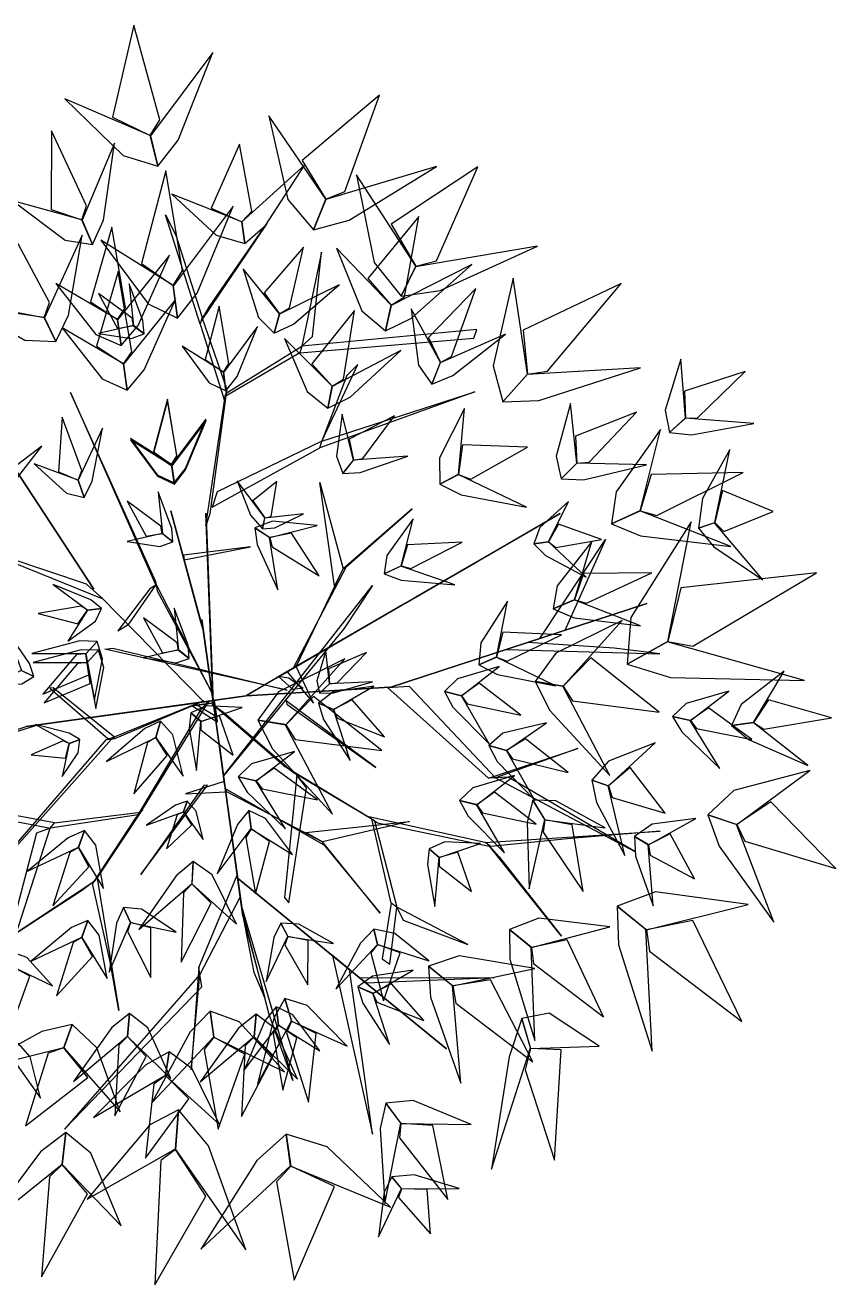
# Model space of a CAD drawing. Extents: x 166.75 to 174.62, y 102.81 to 108.78.
# Drawn here: x 170.549 to 171.179, y 102.813 to 103.793 of the extents above; entities that cross this region are included whole.
import ezdxf

# ---------------------------------------------------------------- set-up
doc = ezdxf.new("R2010")
doc.units = 0
doc.layers.get('0').update_dxf_attribs({"linetype": 'CONTINUOUS'})

# ---------------------------------------------------------------- blocks, each defined once
blk = doc.blocks.new('Arbol-05')
at = {"linetype": 'ByBlock'}
for points in [[(-0.05558, 0.44665, 0.70475), (-0.04815, 0.45876, 0.69758), (-0.06842, 0.53237, 0.6481), (-0.08495, 0.46083, 0.69293)], [(-0.04983, 0.42265, 0.72081), (-0.03387, 0.44301, 0.70905), (-0.00685, 0.5112, 0.66733), (-0.0555, 0.44632, 0.70497)], [(-0.04983, 0.42265, 0.72081), (-0.05558, 0.44665, 0.70475), (-0.12203, 0.47511, 0.68036), (-0.07675, 0.43098, 0.71299)], [(0.08107, 0.39718, 0.86974), (0.09562, 0.40296, 0.86104), (0.12276, 0.47795, 0.79689), (0.06248, 0.42712, 0.85299)], [(0.07141, 0.37325, 0.89051), (0.08107, 0.39718, 0.86974), (0.03672, 0.46183, 0.83484), (0.05144, 0.39673, 0.87901)], [(-0.10876, 0.38105, 0.80615), (-0.10527, 0.39203, 0.80302), (-0.13244, 0.45021, 0.77992), (-0.13281, 0.38894, 0.80012)], [(-0.10054, 0.36197, 0.81363), (-0.09212, 0.38089, 0.80858), (-0.08343, 0.44076, 0.79002), (-0.10865, 0.3808, 0.80625)], [(0.01555, 0.37957, 0.87318), (0.02329, 0.38789, 0.86511), (0.01379, 0.43997, 0.80567), (-0.00826, 0.39021, 0.85766)], [(0.01791, 0.36261, 0.89243), (0.0339, 0.37651, 0.87942), (0.06466, 0.42368, 0.83166), (0.01558, 0.37934, 0.87344)], [(0.07141, 0.37325, 0.89051), (0.09911, 0.38087, 0.87648), (0.16712, 0.42246, 0.82494), (0.08094, 0.39685, 0.87002)], [(0.1509, 0.34488, 0.64805), (0.16694, 0.34905, 0.63704), (0.1992, 0.42229, 0.55624), (0.13173, 0.37763, 0.62706)], [(-0.0378, 0.32985, 0.79361), (-0.03054, 0.3416, 0.79181), (-0.04356, 0.41901, 0.77855), (-0.06253, 0.3471, 0.79014)], [(0.13952, 0.32163, 0.67421), (0.1509, 0.34488, 0.64805), (0.10493, 0.41608, 0.60434), (0.11862, 0.34794, 0.65982)], [(-0.10054, 0.36197, 0.81363), (-0.10876, 0.38105, 0.80615), (-0.16257, 0.39589, 0.79359), (-0.12182, 0.36534, 0.80949)], [(0.01791, 0.36261, 0.89243), (0.01555, 0.37957, 0.87318), (-0.03873, 0.40109, 0.84084), (-0.00443, 0.36909, 0.88176)], [(-0.03431, 0.30469, 0.7979), (-0.01908, 0.32413, 0.795), (0.00885, 0.39165, 0.78435), (-0.03776, 0.32951, 0.79367)], [(0.13171, 0.31473, 0.75067), (0.14212, 0.32125, 0.7441), (0.15321, 0.3835, 0.69573), (0.11355, 0.33551, 0.73804)], [(-0.13811, 0.30503, 0.74511), (-0.13399, 0.31666, 0.73865), (-0.16402, 0.37292, 0.691), (-0.1653, 0.31025, 0.73267)], [(-0.08114, 0.30344, 0.822), (-0.07484, 0.31296, 0.8185), (-0.08543, 0.37523, 0.79269), (-0.10219, 0.31716, 0.81526)], [(-0.12904, 0.28649, 0.76054), (-0.11922, 0.30682, 0.75011), (-0.10852, 0.36904, 0.71183), (-0.13799, 0.30478, 0.74532)], [(-0.03431, 0.30469, 0.7979), (-0.0378, 0.32985, 0.79361), (-0.094, 0.36515, 0.78639), (-0.05728, 0.31571, 0.79552)], [(-0.07833, 0.2832, 0.83035), (-0.06515, 0.29897, 0.82471), (-0.04076, 0.35356, 0.80398), (-0.0811, 0.30317, 0.82211)], [(0.04494, 0.30798, 0.92834), (0.05271, 0.3127, 0.92431), (0.06366, 0.35989, 0.89453), (0.03293, 0.32428, 0.92057)], [(0.12741, 0.29473, 0.76633), (0.13171, 0.31473, 0.75067), (0.08927, 0.35902, 0.72435), (0.10903, 0.31028, 0.75765)], [(0.13952, 0.32163, 0.67421), (0.16995, 0.32611, 0.65644), (0.2455, 0.36043, 0.59133), (0.15074, 0.34457, 0.6484)], [(0.04089, 0.29284, 0.93798), (0.04494, 0.30798, 0.92834), (0.01668, 0.3428, 0.91215), (0.02848, 0.30515, 0.93264)], [(0.12741, 0.29473, 0.76633), (0.14767, 0.30451, 0.75574), (0.19447, 0.34636, 0.71688), (0.13165, 0.31446, 0.75088)], [(-0.07635, 0.26896, 1.02492), (-0.07005, 0.27848, 1.02142), (-0.08064, 0.34075, 0.99561), (-0.0974, 0.28268, 1.01818)], [(0.21862, 0.23947, 0.90758), (0.23779, 0.261, 0.90158), (0.22661, 0.33579, 0.89151), (0.21111, 0.26754, 0.90426)], [(-0.07833, 0.2832, 0.83035), (-0.08114, 0.30344, 0.822), (-0.129, 0.33148, 0.80796), (-0.09792, 0.29191, 0.82572)], [(-0.06865, 0.29879, 0.84246), (-0.06978, 0.30448, 0.84105), (-0.0959, 0.32379, 0.83064), (-0.08118, 0.29658, 0.83974)], [(-0.06039, 0.29229, 0.84583), (-0.06127, 0.30266, 0.84355), (-0.07199, 0.33124, 0.83519), (-0.06854, 0.2987, 0.8425)], [(0.04089, 0.29284, 0.93798), (0.05588, 0.2998, 0.93147), (0.09141, 0.33056, 0.90755), (0.04488, 0.30778, 0.92848)], [(0.17004, 0.27007, 0.98453), (0.17868, 0.27485, 0.98331), (0.19775, 0.32766, 0.97435), (0.1607, 0.28949, 0.98219)], [(0.23779, 0.261, 0.90158), (0.25333, 0.26333, 0.89907), (0.31061, 0.33155, 0.88056), (0.23435, 0.29518, 0.89675)], [(-0.12904, 0.28649, 0.76054), (-0.13811, 0.30503, 0.74511), (-0.19898, 0.31385, 0.71919), (-0.15314, 0.28743, 0.75199)], [(-0.07354, 0.24871, 1.03328), (-0.06037, 0.26448, 1.02763), (-0.03597, 0.31908, 1.0069), (-0.07631, 0.26868, 1.02503)], [(0.00127, 0.26246, 1.04713), (0.00542, 0.26924, 1.04657), (-0.00208, 0.31391, 1.04242), (-0.01287, 0.27244, 1.04605)], [(0.08593, 0.25157, 1.02325), (0.09475, 0.25726, 1.01756), (0.10329, 0.31043, 0.97566), (0.07005, 0.26903, 1.01231)], [(0.16338, 0.25316, 0.98743), (0.17004, 0.27007, 0.98453), (0.14745, 0.31178, 0.97965), (0.15295, 0.26809, 0.98582)], [(-0.07354, 0.24871, 1.03328), (-0.07635, 0.26896, 1.02492), (-0.12421, 0.29699, 1.01088), (-0.09313, 0.25743, 1.02865)], [(-0.06039, 0.29229, 0.84583), (-0.06865, 0.29879, 0.84246), (-0.096, 0.29259, 0.8368), (-0.07059, 0.28874, 0.84396)], [(0.00329, 0.24794, 1.04847), (0.01198, 0.25915, 1.04756), (0.02789, 0.29808, 1.04423), (0.0013, 0.26227, 1.04715)], [(0.08255, 0.23447, 1.03681), (0.08593, 0.25157, 1.02325), (0.04888, 0.28873, 1.00045), (0.06656, 0.24747, 1.0293)], [(0.16338, 0.25316, 0.98743), (0.17968, 0.25994, 0.98547), (0.22075, 0.29223, 0.97827), (0.16995, 0.26984, 0.98457)], [(0.00329, 0.24794, 1.04847), (0.00127, 0.26246, 1.04713), (-0.03087, 0.28287, 1.04487), (-0.00985, 0.25432, 1.04773)], [(0.08255, 0.23447, 1.03681), (0.09976, 0.24307, 1.02765), (0.13921, 0.27934, 0.99398), (0.08588, 0.25134, 1.02343)], [(0.21862, 0.23947, 0.90758), (0.24673, 0.24053, 0.90353), (0.32582, 0.26589, 0.88866), (0.23753, 0.26071, 0.90167)], [(0.3484, 0.21557, 0.73407), (0.36075, 0.2269, 0.72648), (0.35697, 0.27268, 0.71372), (0.34499, 0.23302, 0.72987)], [(0.36075, 0.2269, 0.72648), (0.37018, 0.22701, 0.7233), (0.40724, 0.26319, 0.69984), (0.36003, 0.24768, 0.72035)], [(-0.039, 0.19084, 0.57317), (-0.03485, 0.19752, 0.57196), (-0.04225, 0.24151, 0.56304), (-0.05312, 0.20064, 0.57084)], [(-0.03886, 0.18986, 1.10236), (-0.03471, 0.19654, 1.10115), (-0.04211, 0.24053, 1.09224), (-0.05299, 0.19965, 1.10003)], [(0.26405, 0.17966, 0.97484), (0.27631, 0.19187, 0.96857), (0.2713, 0.2381, 0.95803), (0.26014, 0.19718, 0.97136)], [(-0.11164, 0.17873, 1.07967), (-0.10893, 0.1862, 1.07912), (-0.12423, 0.22767, 1.06839), (-0.12694, 0.18521, 1.07471)], [(-0.03702, 0.17654, 0.57606), (-0.02831, 0.1876, 0.57411), (-0.01232, 0.22598, 0.56694), (-0.03897, 0.19065, 0.57321)], [(0.09413, 0.18382, 1.07065), (0.10243, 0.19426, 1.06442), (0.09365, 0.22987, 1.05394), (0.08923, 0.19716, 1.0672)], [(0.10243, 0.19426, 1.06442), (0.10985, 0.19551, 1.06181), (0.13448, 0.22855, 1.04255), (0.09923, 0.21055, 1.05939)], [(0.16954, 0.17558, 1.04493), (0.18411, 0.18307, 1.03012), (0.18872, 0.23438, 1.00524), (0.1693, 0.19592, 1.03672)], [(0.27631, 0.19187, 0.96857), (0.28589, 0.19253, 0.96594), (0.32261, 0.23137, 0.94656), (0.27504, 0.21291, 0.96351)], [(0.3484, 0.21557, 0.73407), (0.36532, 0.21388, 0.72894), (0.41381, 0.22255, 0.7101), (0.36058, 0.22675, 0.72658)], [(-0.10707, 0.16516, 1.08307), (-0.10083, 0.17792, 1.08254), (-0.09278, 0.21906, 1.07779), (-0.11158, 0.17855, 1.07971)], [(-0.03688, 0.17556, 1.10525), (-0.02817, 0.18661, 1.1033), (-0.01218, 0.225, 1.09614), (-0.03884, 0.18966, 1.1024)], [(0.30329, 0.14462, 0.78668), (0.3254, 0.15478, 0.7782), (0.3413, 0.21803, 0.76396), (0.30667, 0.16955, 0.78199)], [(-0.03702, 0.17654, 0.57606), (-0.039, 0.19084, 0.57317), (-0.07109, 0.21088, 0.56832), (-0.05014, 0.1828, 0.57446)], [(-0.03688, 0.17556, 1.10525), (-0.03886, 0.18986, 1.10236), (-0.07096, 0.20989, 1.09751), (-0.05, 0.18181, 1.10365)], [(0.18411, 0.18307, 1.03012), (0.19367, 0.17948, 1.02392), (0.23781, 0.20431, 0.97819), (0.18721, 0.20597, 1.01818)], [(-0.18762, 0.15234, 1.01404), (-0.17222, 0.16353, 1.00445), (-0.13991, 0.205, 0.9692), (-0.18736, 0.16902, 1.00003)], [(0.09413, 0.18382, 1.07065), (0.10768, 0.18456, 1.06644), (0.1448, 0.19733, 1.05097), (0.10232, 0.19412, 1.0645)], [(0.37087, 0.14133, 0.68655), (0.38349, 0.14559, 0.6645), (0.39528, 0.2025, 0.63167), (0.37392, 0.16448, 0.6761)], [(-0.10707, 0.16516, 1.08307), (-0.11164, 0.17873, 1.07967), (-0.146, 0.19128, 1.06887), (-0.12075, 0.16839, 1.07906)], [(0.26405, 0.17966, 0.97484), (0.28128, 0.17893, 0.9706), (0.33032, 0.19052, 0.95503), (0.27614, 0.19171, 0.96865)], [(0.03156, 0.14071, 1.106), (0.03338, 0.14929, 1.09418), (0.01207, 0.17803, 1.08095), (0.02238, 0.15146, 1.10223)], [(0.03338, 0.14929, 1.09418), (0.03836, 0.1504, 1.08807), (0.0429, 0.17752, 1.05184), (0.02424, 0.16245, 1.08754)], [(0.16954, 0.17558, 1.04493), (0.18634, 0.1671, 1.03492), (0.23696, 0.15749, 0.99819), (0.18392, 0.18297, 1.03032)], [(0.3254, 0.15478, 0.7782), (0.33834, 0.15104, 0.77465), (0.40566, 0.18448, 0.74846), (0.33397, 0.18308, 0.77137)], [(-0.03796, 0.1307, 1.00101), (-0.03884, 0.14108, 0.99873), (-0.04956, 0.16965, 0.99037), (-0.04612, 0.13711, 0.99768)], [(0.38349, 0.14559, 0.6645), (0.39042, 0.13875, 0.65453), (0.42899, 0.15413, 0.58662), (0.38957, 0.17069, 0.64856)], [(-0.04623, 0.1372, 0.99764), (-0.04736, 0.14289, 0.99622), (-0.07348, 0.16221, 0.98581), (-0.05875, 0.13499, 0.99492)], [(0.24267, 0.129, 1.05327), (0.25424, 0.13061, 1.0443), (0.26968, 0.16206, 1.02924), (0.24741, 0.14191, 1.0483)], [(0.03156, 0.14071, 1.106), (0.0413, 0.1415, 1.09569), (0.06352, 0.15236, 1.06151), (0.03335, 0.14917, 1.09434)], [(0.12637, 0.10571, 1.11897), (0.13947, 0.11195, 1.11649), (0.149, 0.14864, 1.11231), (0.12841, 0.12012, 1.1176)], [(0.30329, 0.14462, 0.78668), (0.32565, 0.13536, 0.78095), (0.39593, 0.12701, 0.75991), (0.3251, 0.15465, 0.77832)], [(-0.03796, 0.1307, 1.00101), (-0.04623, 0.1372, 0.99764), (-0.07358, 0.13101, 0.99197), (-0.04817, 0.12715, 0.99914)], [(0.0257, 0.14156, 1.10667), (0.0373, 0.13392, 1.10177), (0.07419, 0.14341, 1.09993), (0.03941, 0.14666, 1.10662)], [(0.0257, 0.14156, 1.10667), (0.02745, 0.12859, 1.10114), (0.04355, 0.09338, 1.08437), (0.03714, 0.13402, 1.10184)], [(0.0373, 0.13392, 1.10177), (0.03913, 0.12684, 1.09862), (0.07571, 0.10422, 1.0838), (0.05423, 0.13748, 1.1006)], [(0.25424, 0.13061, 1.0443), (0.25977, 0.12629, 1.04055), (0.29532, 0.13253, 1.01286), (0.26183, 0.14443, 1.03707)], [(0.31523, 0.03554, 0.86213), (0.34695, 0.05314, 0.85588), (0.36502, 0.14618, 0.84538), (0.31808, 0.07182, 0.85867)], [(0.37087, 0.14133, 0.68655), (0.38269, 0.12682, 0.67018), (0.42088, 0.10123, 0.6124), (0.38332, 0.14553, 0.6648)], [(0.13947, 0.11195, 1.11649), (0.14712, 0.11002, 1.11544), (0.18704, 0.13044, 1.10776), (0.1446, 0.12839, 1.11448)], [(0.24267, 0.129, 1.05327), (0.25188, 0.12004, 1.04721), (0.28348, 0.10311, 1.02497), (0.25408, 0.13059, 1.04442)], [(0.25777, 0.07844, 1.00069), (0.27437, 0.08562, 0.99724), (0.28784, 0.13098, 0.99144), (0.26094, 0.09634, 0.99878)], [(0.12637, 0.10571, 1.11897), (0.13958, 0.10076, 1.11729), (0.18117, 0.09718, 1.11112), (0.13929, 0.11186, 1.11652)], [(0.27437, 0.08562, 0.99724), (0.28381, 0.08285, 0.99579), (0.33442, 0.10649, 0.98513), (0.28147, 0.10591, 0.99445)], [(0.34695, 0.05314, 0.85588), (0.36634, 0.04951, 0.85326), (0.46273, 0.10668, 0.83397), (0.35719, 0.09497, 0.85084)], [(-0.09347, 0.07894, 1.10027), (-0.10188, 0.08546, 1.09958), (-0.13107, 0.09739, 1.09703), (-0.10421, 0.07745, 1.09926)], [(-0.10436, 0.07743, 1.09925), (-0.10944, 0.08054, 1.09882), (-0.14294, 0.07492, 1.09565), (-0.11184, 0.06682, 1.09842)], [(-0.09347, 0.07894, 1.10027), (-0.10436, 0.07743, 1.09925), (-0.11967, 0.05332, 1.09752), (-0.09825, 0.06909, 1.0997)], [(-0.02538, 0.04006, 0.59615), (-0.02626, 0.05043, 0.59387), (-0.03699, 0.079, 0.58551), (-0.03354, 0.04647, 0.59283)], [(0.19989, 0.03492, 1.07386), (0.21377, 0.04108, 1.06346), (0.22237, 0.0846, 1.04599), (0.20143, 0.0522, 1.0681)], [(0.25777, 0.07844, 1.00069), (0.27402, 0.07165, 0.99836), (0.32566, 0.06523, 0.98979), (0.27414, 0.08552, 0.99728)], [(-0.03365, 0.04656, 0.59278), (-0.03478, 0.05225, 0.59137), (-0.0609, 0.07156, 0.58096), (-0.04618, 0.04434, 0.59006)], [(0.24386, 0.02207, 0.92398), (0.2655, 0.01843, 0.90435), (0.3115, 0.06957, 0.87136), (0.25988, 0.04399, 0.9131)], [(-0.14626, 0.02603, 0.90733), (-0.14963, 0.036, 0.90569), (-0.16713, 0.06167, 0.89967), (-0.15589, 0.03053, 0.90494)], [(0.21377, 0.04108, 1.06346), (0.22213, 0.03791, 1.05911), (0.26434, 0.05839, 1.02698), (0.21855, 0.06049, 1.05508)], [(-0.09689, 0.05325, 1.1223), (-0.11032, 0.05356, 1.11767), (-0.14769, 0.04386, 1.10065), (-0.10554, 0.04374, 1.11554)], [(-0.09689, 0.05325, 1.1223), (-0.10566, 0.04361, 1.11544), (-0.09891, 0.00788, 1.10392), (-0.09277, 0.03974, 1.1185)], [(0.31523, 0.03554, 0.86213), (0.34897, 0.02525, 0.85791), (0.45327, 0.02277, 0.84241), (0.34652, 0.0529, 0.85596)], [(-0.09593, 0.04635, 0.6876), (-0.10936, 0.04667, 0.68297), (-0.14673, 0.03696, 0.66596), (-0.10458, 0.03684, 0.68084)], [(-0.10566, 0.04361, 1.11544), (-0.11305, 0.04296, 1.11257), (-0.13918, 0.01233, 1.09139), (-0.10338, 0.02733, 1.10991)], [(-0.09593, 0.04635, 0.6876), (-0.1047, 0.03671, 0.68075), (-0.09796, 0.00098, 0.66923), (-0.09181, 0.03284, 0.68381)], [(-0.02538, 0.04006, 0.59615), (-0.03365, 0.04656, 0.59278), (-0.061, 0.04036, 0.58712), (-0.03559, 0.0365, 0.59428)], [(0.02808, -0.00787, 0.82849), (0.04972, -0.01151, 0.80886), (0.09573, 0.03963, 0.77587), (0.0441, 0.01405, 0.81761)], [(0.07615, 0.01289, 1.12744), (0.0838, 0.02028, 1.12447), (0.08099, 0.04598, 1.11223), (0.07384, 0.02253, 1.12276)], [(0.0838, 0.02028, 1.12447), (0.08972, 0.02107, 1.12448), (0.11264, 0.04449, 1.11499), (0.08315, 0.03202, 1.11892)], [(0.19989, 0.03492, 1.07386), (0.21441, 0.02749, 1.06684), (0.25954, 0.01864, 1.04103), (0.21358, 0.04099, 1.0636)], [(0.2655, 0.01843, 0.90435), (0.2729, 0.00698, 0.89613), (0.34016, -0.00173, 0.83549), (0.28715, 0.04043, 0.88852)], [(-0.14626, 0.02603, 0.90733), (-0.15602, 0.03059, 0.90491), (-0.18164, 0.01854, 0.90083), (-0.15552, 0.02031, 0.90599)], [(-0.1047, 0.03671, 0.68075), (-0.1121, 0.03606, 0.67788), (-0.13822, 0.00543, 0.6567), (-0.10242, 0.02043, 0.67522)], [(0.17314, 0.01425, 1.0101), (0.18655, 0.011, 1.00497), (0.21591, 0.03377, 0.99634), (0.18343, 0.02425, 1.00726)], [(0.39649, -0.01214, 0.68737), (0.41362, -0.00976, 0.6811), (0.43743, 0.03018, 0.67056), (0.4039, 0.0042, 0.68389)], [(0.07615, 0.01289, 1.12744), (0.08679, 0.01324, 1.12797), (0.11715, 0.02192, 1.12587), (0.08369, 0.02018, 1.12451)], [(0.18655, 0.011, 1.00497), (0.19099, 0.00475, 1.00282), (0.23271, -0.00402, 0.98697), (0.20034, 0.02068, 1.00083)], [(0.24386, 0.02207, 0.92398), (0.25512, -0.0004, 0.91072), (0.3018, -0.05107, 0.86201), (0.26521, 0.01848, 0.90461)], [(0.04972, -0.01151, 0.80886), (0.05712, -0.02296, 0.80063), (0.12439, -0.03168, 0.74), (0.07137, 0.01049, 0.79302)], [(0.0752, 0.00534, 1.12334), (0.08695, 0.00028, 1.11605), (0.11817, 0.01844, 1.10379), (0.08651, 0.01368, 1.1193)], [(0.17314, 0.01425, 1.0101), (0.17982, 0.00219, 1.00663), (0.20813, -0.02638, 0.9939), (0.18637, 0.01105, 1.00504)], [(0.35073, -0.00504, 0.89817), (0.36459, -0.00824, 0.8944), (0.39443, 0.01465, 0.88805), (0.36115, 0.00501, 0.89608)], [(-0.02405, -0.00223, 1.03828), (-0.01623, -0.00893, 1.02777), (0.01581, 0.00186, 1.0101), (-0.01182, 0.00327, 1.03246)], [(0.0752, 0.00534, 1.12334), (0.07912, -0.0074, 1.11842), (0.0999, -0.03934, 1.10032), (0.08679, 0.00035, 1.11615)], [(0.08695, 0.00028, 1.11605), (0.08987, -0.00646, 1.11299), (0.12665, -0.02092, 1.09047), (0.10142, 0.00781, 1.11017)], [(0.36459, -0.00824, 0.8944), (0.36927, -0.01449, 0.89281), (0.41237, -0.02315, 0.88115), (0.37862, 0.00149, 0.89135)], [(0.41362, -0.00976, 0.6811), (0.42167, -0.015, 0.67847), (0.47437, -0.00606, 0.6591), (0.42527, 0.00781, 0.67604)], [(-0.04755, -0.00878, 1.03955), (-0.05987, -0.0145, 1.03537), (-0.08964, -0.04015, 1.02003), (-0.05135, -0.0214, 1.03345)], [(-0.04755, -0.00878, 1.03955), (-0.0514, -0.02157, 1.03337), (-0.03008, -0.05144, 1.02298), (-0.03806, -0.01937, 1.03612)], [(-0.02405, -0.00223, 1.03828), (-0.02536, -0.01447, 1.03118), (-0.01967, -0.04713, 1.00509), (-0.01633, -0.00884, 1.02791)], [(-0.01623, -0.00893, 1.02777), (-0.01622, -0.01557, 1.02336), (0.00879, -0.03529, 0.99089), (-0.00169, -0.00473, 1.01929)], [(0.02808, -0.00787, 0.82849), (0.03934, -0.03034, 0.81522), (0.08603, -0.08102, 0.76651), (0.04943, -0.01146, 0.80912)], [(0.35073, -0.00504, 0.89817), (0.35781, -0.01709, 0.89562), (0.38745, -0.04562, 0.88625), (0.36441, -0.0082, 0.89445)], [(-0.11045, -0.02302, 1.02092), (-0.11875, -0.01813, 1.01637), (-0.14478, -0.01142, 0.99967), (-0.11847, -0.0262, 1.01428)], [(0.20764, -0.02772, 1.04811), (0.22156, -0.03156, 1.04525), (0.25266, -0.01001, 1.04045), (0.21857, -0.01815, 1.04653)], [(0.39649, -0.01214, 0.68737), (0.40981, -0.0231, 0.68313), (0.45596, -0.04334, 0.66757), (0.41339, -0.0098, 0.68118)], [(-0.11858, -0.02625, 1.01419), (-0.12338, -0.02409, 1.01137), (-0.14815, -0.03496, 0.99058), (-0.12164, -0.03767, 1.00876)], [(-0.11045, -0.02302, 1.02092), (-0.11858, -0.02625, 1.01419), (-0.12422, -0.05191, 1.00288), (-0.1116, -0.03327, 1.01719)], [(-0.0514, -0.02157, 1.03337), (-0.05784, -0.02548, 1.03078), (-0.0685, -0.06536, 1.01168), (-0.0424, -0.03554, 1.02838)], [(0.20764, -0.02772, 1.04811), (0.21435, -0.0401, 1.04618), (0.24329, -0.06997, 1.03908), (0.22137, -0.03151, 1.04529)], [(0.22156, -0.03156, 1.04525), (0.22606, -0.03802, 1.04405), (0.2694, -0.04862, 1.03522), (0.23615, -0.02246, 1.04294)], [(0.28775, -0.05463, 0.85479), (0.30081, -0.05917, 0.83757), (0.33705, -0.02565, 0.80864), (0.30096, -0.03995, 0.84525)], [(0.01278, -0.05193, 1.13591), (0.02664, -0.05514, 1.13214), (0.05648, -0.03224, 1.12579), (0.0232, -0.04189, 1.13382)], [(0.02664, -0.05514, 1.13214), (0.03131, -0.06139, 1.13055), (0.07442, -0.07004, 1.11889), (0.04067, -0.04541, 1.12909)], [(0.30081, -0.05917, 0.83757), (0.30381, -0.0682, 0.83036), (0.34479, -0.08039, 0.77718), (0.31757, -0.04491, 0.82369)], [(0.37805, -0.08148, 0.83099), (0.40068, -0.0892, 0.81382), (0.45748, -0.04723, 0.78497), (0.39843, -0.06279, 0.82148)], [(0.01278, -0.05193, 1.13591), (0.01986, -0.06398, 1.13336), (0.04949, -0.09251, 1.12399), (0.02645, -0.0551, 1.13219)], [(0.1849, -0.07049, 0.75744), (0.19831, -0.07373, 0.75231), (0.22767, -0.05096, 0.74368), (0.19518, -0.06049, 0.7546)], [(0.28775, -0.05463, 0.85479), (0.29158, -0.07208, 0.84316), (0.31361, -0.11325, 0.80043), (0.30064, -0.05911, 0.83781)], [(0.19831, -0.07373, 0.75231), (0.20274, -0.07998, 0.75016), (0.24447, -0.08875, 0.73431), (0.2121, -0.06406, 0.74817)], [(-0.02684, -0.0709, 1.12858), (-0.03604, -0.07402, 1.12421), (-0.05845, -0.08959, 1.10818), (-0.02982, -0.07921, 1.1222)], [(-0.02684, -0.0709, 1.12858), (-0.02986, -0.07933, 1.12212), (-0.01445, -0.10084, 1.11126), (-0.01994, -0.07864, 1.125)], [(0.02102, -0.07813, 1.09679), (0.01231, -0.08918, 1.09481), (-0.00368, -0.12754, 1.08756), (0.02298, -0.09223, 1.0939)], [(0.02102, -0.07813, 1.09679), (0.023, -0.09242, 1.09386), (0.05509, -0.11244, 1.08895), (0.03414, -0.08438, 1.09517)], [(0.1849, -0.07049, 0.75744), (0.19157, -0.08254, 0.75397), (0.21989, -0.11111, 0.74124), (0.19813, -0.07369, 0.75238)], [(0.24185, -0.07027, 0.95569), (0.2376, -0.0873, 0.95303), (0.23905, -0.13911, 0.94323), (0.25131, -0.08527, 0.9518)], [(0.24185, -0.07027, 0.95569), (0.25143, -0.08547, 0.95175), (0.29824, -0.09167, 0.94511), (0.25999, -0.0706, 0.95351)], [(0.40068, -0.0892, 0.81382), (0.40691, -0.10197, 0.80663), (0.47766, -0.1234, 0.75359), (0.42711, -0.0715, 0.79997)], [(-0.02986, -0.07933, 1.12212), (-0.03468, -0.08158, 1.11941), (-0.04311, -0.10794, 1.09946), (-0.02337, -0.08933, 1.11691)], [(0.25143, -0.08547, 0.95175), (0.25013, -0.0952, 0.95009), (0.28109, -0.1413, 0.9379), (0.27253, -0.08931, 0.94856)], [(0.32098, -0.09836, 0.93743), (0.33191, -0.10482, 0.9241), (0.36872, -0.08441, 0.9017), (0.33475, -0.08888, 0.93004)], [(0.37805, -0.08148, 0.83099), (0.38679, -0.1059, 0.81939), (0.42931, -0.16503, 0.77678), (0.40038, -0.0891, 0.81405)], [(-0.10685, -0.09375, 1.05714), (-0.11956, -0.09939, 1.05422), (-0.151, -0.1254, 1.04351), (-0.11142, -0.10686, 1.05288)], [(-0.10685, -0.09375, 1.05714), (-0.11148, -0.10704, 1.05282), (-0.09187, -0.13894, 1.04557), (-0.09796, -0.10511, 1.05475)], [(0.023, -0.09242, 1.09386), (0.01885, -0.0991, 1.09264), (0.02625, -0.14306, 1.08361), (0.03713, -0.10221, 1.09151)], [(0.33191, -0.10482, 0.9241), (0.33328, -0.11294, 0.91852), (0.36784, -0.13148, 0.87734), (0.34875, -0.09641, 0.91335)], [(-0.11148, -0.10704, 1.05282), (-0.11818, -0.11095, 1.05101), (-0.13129, -0.15242, 1.03768), (-0.10329, -0.12192, 1.04934)], [(0.16135, -0.10806, 1.10692), (0.16918, -0.11476, 1.09641), (0.20122, -0.10397, 1.07874), (0.17358, -0.10256, 1.10109)], [(0.32098, -0.09836, 0.93743), (0.32191, -0.11364, 0.92842), (0.33559, -0.15238, 0.89535), (0.33176, -0.10473, 0.92428)], [(0.16135, -0.10806, 1.10692), (0.16005, -0.1203, 1.09982), (0.16574, -0.15296, 1.07373), (0.16908, -0.11467, 1.09655)], [(0.16918, -0.11476, 1.09641), (0.16919, -0.12139, 1.092), (0.1942, -0.14112, 1.05953), (0.18372, -0.11056, 1.08793)], [(-0.02212, -0.1179, 1.0737), (-0.03548, -0.12901, 1.07002), (-0.0644, -0.17086, 1.0561), (-0.02314, -0.13509, 1.06795)], [(-0.02212, -0.1179, 1.0737), (-0.02316, -0.13533, 1.06788), (0.01134, -0.16651, 1.05734), (-0.00755, -0.12835, 1.07016)], [(-0.02316, -0.13533, 1.06788), (-0.02987, -0.1423, 1.06556), (-0.03147, -0.1962, 1.04753), (-0.00821, -0.15021, 1.06285)], [(0.30761, -0.15256, 0.78326), (0.33027, -0.17101, 0.76766), (0.40959, -0.15134, 0.74145), (0.33741, -0.1416, 0.77462)], [(-0.07639, -0.1537, 1.00441), (-0.08191, -0.16589, 0.99963), (-0.08752, -0.20384, 0.98207), (-0.07101, -0.16525, 0.99743)], [(-0.07639, -0.1537, 1.00441), (-0.07094, -0.16541, 0.99733), (-0.03546, -0.17282, 0.98544), (-0.06237, -0.15506, 1.00049)], [(0.30761, -0.15256, 0.78326), (0.30851, -0.18273, 0.77272), (0.33475, -0.26534, 0.73401), (0.32997, -0.17076, 0.76787)], [(-0.10417, -0.16368, 1.04122), (-0.11689, -0.16931, 1.03831), (-0.14833, -0.19533, 1.0276), (-0.10875, -0.17679, 1.03697)], [(-0.10417, -0.16368, 1.04122), (-0.10881, -0.17697, 1.03691), (-0.08919, -0.20886, 1.02965), (-0.09528, -0.17504, 1.03883)], [(-0.07094, -0.16541, 0.99733), (-0.07322, -0.17243, 0.99437), (-0.05522, -0.20804, 0.97252), (-0.05508, -0.16951, 0.99163)], [(0.046, -0.16586, 1.04002), (0.04041, -0.17701, 1.0332), (0.03458, -0.21128, 1.00929), (0.0513, -0.17603, 1.03111)], [(0.046, -0.16586, 1.04002), (0.05138, -0.17617, 1.03099), (0.08679, -0.18152, 1.01787), (0.06, -0.16657, 1.03588)], [(0.22375, -0.17068, 0.91156), (0.24092, -0.18463, 0.89836), (0.30181, -0.16861, 0.87618), (0.24665, -0.16192, 0.90425)], [(0.33027, -0.17101, 0.76766), (0.33262, -0.18752, 0.76113), (0.40444, -0.24225, 0.71294), (0.36651, -0.16382, 0.75508)], [(0.05138, -0.17617, 1.03099), (0.04906, -0.18256, 1.02685), (0.06684, -0.21386, 0.99904), (0.0672, -0.17927, 1.0246)], [(0.11839, -0.1704, 0.99874), (0.1078, -0.18133, 0.98958), (0.08865, -0.21714, 0.95593), (0.12102, -0.18239, 0.98537)], [(0.11839, -0.1704, 0.99874), (0.12106, -0.18255, 0.98518), (0.16099, -0.19517, 0.9624), (0.13468, -0.17388, 0.99123)], [(0.22375, -0.17068, 0.91156), (0.22416, -0.19389, 0.90265), (0.2435, -0.25718, 0.86989), (0.24069, -0.18444, 0.89854)], [(-0.10881, -0.17697, 1.03691), (-0.11551, -0.18087, 1.0351), (-0.12862, -0.22234, 1.02177), (-0.10061, -0.19185, 1.03343)], [(0.12106, -0.18255, 0.98518), (0.11603, -0.18899, 0.9795), (0.12585, -0.22617, 0.93762), (0.13865, -0.18895, 0.97425)], [(0.24092, -0.18463, 0.89836), (0.24257, -0.19731, 0.89283), (0.29704, -0.23863, 0.85206), (0.26872, -0.1787, 0.88772)], [(-0.16459, -0.18795, 0.9702), (-0.163, -0.19942, 0.9611), (-0.13157, -0.21469, 0.94581), (-0.15169, -0.19264, 0.96516)], [(0.16087, -0.19934, 0.96301), (0.17975, -0.21469, 0.95454), (0.24352, -0.20104, 0.94029), (0.18473, -0.19136, 0.95832)], [(-0.163, -0.19942, 0.9611), (-0.16732, -0.20491, 0.95729), (-0.16113, -0.24014, 0.92919), (-0.1492, -0.20692, 0.95376)], [(0.10583, -0.21536, 0.53447), (0.11757, -0.22042, 0.52717), (0.1488, -0.20227, 0.51492), (0.11714, -0.20702, 0.53043)], [(0.16087, -0.19934, 0.96301), (0.16243, -0.22349, 0.95729), (0.18599, -0.29023, 0.93625), (0.1795, -0.21448, 0.95465)], [(0.10583, -0.21536, 0.53447), (0.10975, -0.2281, 0.52954), (0.13053, -0.26005, 0.51144), (0.11741, -0.22035, 0.52727)], [(0.11757, -0.22042, 0.52717), (0.1205, -0.22717, 0.52412), (0.15728, -0.24162, 0.50159), (0.13205, -0.21289, 0.52129)], [(0.17975, -0.21469, 0.95454), (0.18211, -0.22795, 0.95099), (0.24185, -0.27359, 0.92481), (0.20893, -0.20989, 0.9477)], [(0.04914, -0.22432, 0.76334), (0.04043, -0.23979, 0.76326), (0.02775, -0.29096, 0.76168), (0.05415, -0.24172, 0.76204)], [(0.04914, -0.22432, 0.76334), (0.05422, -0.24196, 0.76202), (0.09751, -0.26142, 0.75748), (0.06648, -0.22984, 0.76164)], [(-0.00893, -0.23431, 0.88247), (-0.02462, -0.25037, 0.8718), (-0.05428, -0.30549, 0.83263), (-0.00617, -0.2542, 0.86689)], [(-0.00893, -0.23431, 0.88247), (-0.00613, -0.25447, 0.86668), (0.0489, -0.28138, 0.84016), (0.01366, -0.24256, 0.87372)], [(0.04221, -0.23085, 0.53875), (0.0335, -0.2419, 0.53677), (0.01751, -0.28026, 0.52952), (0.04417, -0.24495, 0.53586)], [(0.04221, -0.23085, 0.53875), (0.04419, -0.24514, 0.53582), (0.07628, -0.26516, 0.53091), (0.05533, -0.2371, 0.53713)], [(-0.11638, -0.24461, 0.82389), (-0.13985, -0.24998, 0.80879), (-0.19563, -0.28057, 0.75336), (-0.12275, -0.26242, 0.80185)], [(-0.11638, -0.24461, 0.82389), (-0.12284, -0.26267, 0.80155), (-0.07901, -0.31256, 0.76401), (-0.09711, -0.26279, 0.81151)], [(-0.07182, -0.2361, 0.93183), (-0.08545, -0.24704, 0.92866), (-0.11538, -0.28886, 0.917), (-0.07326, -0.25359, 0.9272)], [(-0.07182, -0.2361, 0.93183), (-0.07328, -0.25383, 0.92714), (-0.03957, -0.28662, 0.91924), (-0.05751, -0.24718, 0.92923)], [(0.02666, -0.2365, 1.01838), (0.01303, -0.24743, 1.0152), (-0.01691, -0.28926, 1.00354), (0.02521, -0.25399, 1.01374)], [(0.02666, -0.2365, 1.01838), (0.02519, -0.25423, 1.01368), (0.0589, -0.28701, 1.00578), (0.04096, -0.24757, 1.01577)], [(0.05422, -0.24196, 0.76202), (0.05032, -0.25111, 0.76187), (0.06754, -0.30514, 0.75769), (0.07345, -0.25175, 0.75994)], [(0.23348, -0.2399, 0.82876), (0.22346, -0.26985, 0.82377), (0.20994, -0.35719, 0.7891), (0.24018, -0.26285, 0.80648)], [(0.23348, -0.2399, 0.82876), (0.24027, -0.26317, 0.80618), (0.29349, -0.26154, 0.73887), (0.25471, -0.23577, 0.80397)], [(-0.07328, -0.25383, 0.92714), (-0.08016, -0.26074, 0.92517), (-0.08309, -0.31564, 0.91066), (-0.05871, -0.26944, 0.92335)], [(-0.00613, -0.25447, 0.86668), (-0.01368, -0.26413, 0.86007), (-0.00281, -0.32611, 0.81131), (0.01804, -0.2677, 0.85395)], [(0.02519, -0.25423, 1.01368), (0.01831, -0.26114, 1.01171), (0.01538, -0.31604, 0.9972), (0.03976, -0.26983, 1.00989)], [(0.04419, -0.24514, 0.53582), (0.04004, -0.25182, 0.5346), (0.04744, -0.29578, 0.52557), (0.05832, -0.25493, 0.53347)], [(-0.15842, -0.25916, 0.70134), (-0.16228, -0.27195, 0.69516), (-0.14095, -0.30182, 0.68477), (-0.14894, -0.26975, 0.69792)], [(-0.12284, -0.26267, 0.80155), (-0.13502, -0.26684, 0.79219), (-0.15254, -0.32349, 0.72319), (-0.10424, -0.28574, 0.78353)], [(0.24027, -0.26317, 0.80618), (0.23588, -0.27997, 0.80181), (0.25873, -0.35002, 0.73077), (0.26396, -0.2642, 0.77518)], [(-0.04095, -0.26585, 0.98004), (-0.05912, -0.27596, 0.97), (-0.09989, -0.31691, 0.93311), (-0.04367, -0.28414, 0.96537)], [(-0.04095, -0.26585, 0.98004), (-0.0437, -0.28439, 0.96517), (-0.00167, -0.32249, 0.94019), (-0.02297, -0.27903, 0.9718)], [(-0.0437, -0.28439, 0.96517), (-0.05295, -0.29096, 0.95895), (-0.0594, -0.34853, 0.91303), (-0.0256, -0.30237, 0.95319)], [(-0.03367, -0.3109, 0.66778), (-0.05587, -0.32271, 0.6427), (-0.10468, -0.38055, 0.56923), (-0.03605, -0.34142, 0.64827)], [(-0.03367, -0.3109, 0.66778), (-0.03609, -0.34184, 0.648), (0.01872, -0.41988, 0.64831), (-0.0104, -0.33893, 0.67084)], [(0.12761, -0.30576, 0.85089), (0.12329, -0.32553, 0.84422), (0.12692, -0.38377, 0.81971), (0.13918, -0.32143, 0.84115)], [(0.12761, -0.30576, 0.85089), (0.13934, -0.32165, 0.84102), (0.19409, -0.32249, 0.82442), (0.14876, -0.30375, 0.84542)], [(0.13934, -0.32165, 0.84102), (0.13818, -0.33279, 0.83688), (0.17596, -0.38073, 0.80638), (0.16406, -0.3232, 0.83305)], [(-0.12136, -0.32856, 0.89213), (-0.14088, -0.34354, 0.8885), (-0.18446, -0.40164, 0.87519), (-0.12409, -0.35327, 0.88684)], [(-0.12136, -0.32856, 0.89213), (-0.12412, -0.35361, 0.88676), (-0.07826, -0.40126, 0.87775), (-0.10178, -0.34477, 0.88916)], [(0.05015, -0.33001, 0.69005), (0.02736, -0.35031, 0.67188), (-0.01636, -0.41931, 0.60514), (0.05355, -0.35456, 0.66352)], [(0.05015, -0.33001, 0.69005), (0.0536, -0.35489, 0.66316), (0.1313, -0.38673, 0.61796), (0.08211, -0.33963, 0.67515)], [(-0.03609, -0.34184, 0.648), (-0.0473, -0.35029, 0.6339), (-0.05216, -0.44702, 0.5743), (-0.0124, -0.37814, 0.64666)], [(-0.12412, -0.35361, 0.88676), (-0.13404, -0.36314, 0.88452), (-0.14033, -0.44074, 0.86794), (-0.10436, -0.37623, 0.88244)], [(0.0536, -0.35489, 0.66316), (0.04258, -0.36705, 0.65189), (0.05643, -0.44346, 0.56881), (0.08769, -0.37062, 0.64147)], [(0.13224, -0.36304, 0.69708), (0.13986, -0.3724, 0.68319), (0.18457, -0.37218, 0.66661), (0.14979, -0.36156, 0.69221)], [(0.13224, -0.36304, 0.69708), (0.12625, -0.37493, 0.68534), (0.12197, -0.40975, 0.64596), (0.13976, -0.37227, 0.68338)], [(0.13986, -0.3724, 0.68319), (0.13753, -0.37908, 0.6762), (0.16249, -0.40728, 0.6336), (0.1599, -0.373, 0.67494)]]:
    blk.add_3dface(points, dxfattribs=at)
at = {"linetype": 'Continuous'}
for points in [[(-0.01512, 0.30509, 0.67792), (-0.01678, 0.29998, 0.66807), (-0.04371, 0.38501, 0.67523), (-0.03567, 0.36921, 0.67792)], [(-0.01595, 0.30253, 0.66986), (-0.00952, 0.31362, 0.66986), (0.03504, 0.3782, 0.63047)], [(0.06232, 0.2827, 0.72537), (0.07048, 0.2904, 0.7379), (0.07767, 0.35585, 0.72537)], [(-0.09949, 0.09395, 0.68777), (-0.09949, 0.09395, 0.69761), (-0.24723, 0.31902, 0.72805)], [(0.00175, 0.24122, 0.66807), (0.00424, 0.24888, 0.6806), (-0.01512, 0.30509, 0.67792), (-0.01678, 0.29998, 0.66807)], [(0.06232, 0.2827, 0.72537), (0.06066, 0.27759, 0.73074), (0.19619, 0.28902, 0.8328), (0.19841, 0.29583, 0.8328)], [(0.00258, 0.24378, 0.6824), (0.00341, 0.24633, 0.67792), (0.06232, 0.2827, 0.72537), (0.06066, 0.27759, 0.73074)], [(0.07785, 0.20892, 0.81042), (0.07785, 0.20892, 0.82026), (0.10574, 0.26856, 0.93844), (0.09731, 0.26001, 0.908)], [(-0.0506, 0.09518, 0.77819), (-0.05121, 0.09961, 0.76297), (-0.11773, 0.24675, 0.97604), (-0.11773, 0.24675, 0.97783)], [(-0.00924, 0.15253, 0.5875), (-0.01229, 0.14317, 0.59735), (0.00258, 0.24378, 0.6824), (0.00341, 0.24633, 0.67792)], [(0.07618, 0.20381, 0.81042), (0.07785, 0.20892, 0.81042), (0.19677, 0.2474, 1.00827)], [(-0.0037, 0.16956, 0.62062), (-0.00758, 0.15764, 0.60809), (0.07618, 0.20381, 0.81042), (0.07785, 0.20892, 0.81042)], [(0.09453, 0.10978, 0.95097), (0.08772, 0.09652, 0.94291), (0.07635, 0.17685, 1.03065)], [(-0.01668, 0.07, 0.88293), (-0.03955, 0.1547, 1.05572), (-0.01481, 0.06309, 0.89815)], [(-0.0067, 0.00536, 0.44963), (-0.00711, 0.01609, 0.44963), (-0.01235, 0.15297, 0.5875), (-0.01198, 0.14312, 0.59735)], [(0.09453, 0.10978, 0.95276), (0.09685, 0.11112, 0.94291), (0.14821, 0.1564, 1.01095)], [(0.15085, 0.08757, 0.86592), (0.14233, 0.08264, 0.85339), (0.26317, 0.15266, 0.89815), (0.21592, 0.12528, 0.89278)], [(0.24729, 0.05539, 0.72), (0.29845, 0.13236, 0.8328), (0.26687, 0.06178, 0.72268), (0.24729, 0.05539, 0.72)], [(-0.09258, 0.08641, 0.69761), (-0.10515, 0.09786, 0.69761), (-0.16625, 0.11816, 0.81042), (-0.16227, 0.11454, 0.81579)], [(-0.02926, 0.11679, 0.98589), (0.02228, 0.12665, 1.06288), (-0.02973, 0.12017, 1.00558)], [(0.05557, 0.03236, 0.87577), (0.0579, 0.03371, 0.89547), (0.09453, 0.10978, 0.95276), (0.09685, 0.11112, 0.94291)], [(0.14, 0.08129, 0.86324), (0.14233, 0.08264, 0.85518), (0.19887, 0.1154, 0.98589), (0.18106, 0.10508, 0.95813)], [(-0.05139, 0.09695, 0.76297), (-0.05599, 0.09417, 0.7755), (-0.0808, 0.06151, 0.88293), (-0.07237, 0.0666, 0.88293)], [(-0.00763, 0.01347, 0.54274), (-0.00763, 0.01347, 0.51767), (-0.05097, 0.09784, 0.76297), (-0.05023, 0.09252, 0.7755)], [(0.00136, -0.05126, 0.88562), (0.00136, -0.05126, 0.87308), (0.11729, 0.09678, 1.08078), (0.09487, 0.06294, 1.05303)], [(-0.01386, 0.00628, 0.55527), (-0.01386, 0.00628, 0.54274), (-0.0939, 0.08762, 0.68777), (-0.0939, 0.08762, 0.69761)], [(0.04705, 0.02743, 0.77013), (0.0424, 0.02473, 0.77819), (0.14, 0.08129, 0.86324), (0.14233, 0.08264, 0.85518)], [(0.1307, 0.01733, 0.68777), (0.1307, 0.01733, 0.69761), (0.3307, 0.08261, 0.72805)], [(-0.01415, 0.06047, 0.88293), (-0.0155, 0.07022, 0.88293), (-0.00799, 0.01613, 1.08347), (-0.00799, 0.01613, 1.05124)], [(0.23793, 0.05233, 0.71015), (0.22176, 0.04705, 0.70567), (0.34065, 0.04348, 0.68777), (0.30529, 0.04795, 0.7003)], [(0.05088, 0.01526, 0.88562), (0.05088, 0.01526, 0.87308), (-0.09093, 0.0471, 1.08078), (-0.08472, 0.04796, 1.05303)], [(0.0579, 0.03371, 0.87577), (0.05092, 0.02967, 0.87577), (0.07128, 0.00525, 1.07362)], [(0.01917, 0.01127, 0.62778), (0.03001, 0.01755, 0.63763), (0.04705, 0.02743, 0.77013), (0.0424, 0.02473, 0.77819)], [(0.04392, 0.02628, 0.77819), (0.05225, 0.02487, 0.79072), (0.06329, 0.01698, 0.87577), (0.05531, 0.01588, 0.87577)], [(-0.08854, -0.02216, 0.76297), (-0.08322, -0.02142, 0.7755), (-0.13105, 0.01713, 0.88293), (-0.13371, 0.01676, 0.88293)], [(-0.00144, 0.008, 0.5302), (-0.01386, 0.00628, 0.54274), (0.01895, 0.01083, 0.62778), (0.01895, 0.01083, 0.61525)], [(-0.00824, 0.0179, 0.46216), (-0.00652, 0.00549, 0.44963), (-0.0059, 0.00105, 0.5302), (-0.00763, 0.01347, 0.54274)], [(-0.0059, 0.00105, 0.5302), (-0.00763, 0.01347, 0.54274), (-0.00307, -0.01934, 0.62778), (-0.00307, -0.01934, 0.61525)], [(0.01895, 0.01083, 0.62778), (0.01895, 0.01083, 0.61525), (0.13066, 0.01755, 0.68777), (0.13066, 0.01755, 0.69761)], [(0.12887, 0.01745, 0.69761), (0.14585, 0.01847, 0.69761), (0.21292, -0.05283, 0.81042), (0.20756, -0.05315, 0.81579)], [(-0.00588, 0.00739, 0.44963), (-0.01652, 0.00591, 0.44963), (-0.15219, -0.01292, 0.5875), (-0.14244, -0.01156, 0.59735)], [(-0.01398, 0.00716, 0.54274), (-0.01398, 0.00716, 0.51767), (-0.08842, -0.02305, 0.76297), (-0.0831, -0.02231, 0.7755)], [(-0.01661, -0.00036, 0.5875), (-0.01013, 0.00705, 0.59735), (-0.06331, -0.07963, 0.6824), (-0.06507, -0.08166, 0.67792)], [(-0.00829, 0.00524, -0.00068), (-0.02337, 0.00315, -0.00068), (-0.01893, 0.00377, 0.4371), (-0.00829, 0.00524, 0.4371)], [(-0.00415, -0.00503, 0.4371), (-0.00354, -0.00946, -0.00068), (-0.02337, 0.00315, -0.00068), (-0.01893, 0.00377, 0.4371)], [(-0.00652, 0.00549, 0.44963), (-0.01893, 0.00377, 0.4371), (-0.01893, 0.00377, 0.4371), (-0.01095, 0.00487, 0.5302)], [(-0.01829, 0.00566, 0.46216), (-0.00588, 0.00739, 0.44963), (-0.00144, 0.008, 0.5302), (-0.01386, 0.00628, 0.54274)], [(-0.00737, 0.00441, 0.44963), (0.0014, -0.00178, 0.44963), (0.05601, -0.04903, 0.50686), (0.04796, -0.04336, 0.51671)], [(-0.00588, 0.00739, 0.44963), (-0.00415, -0.00503, 0.4371), (-0.00354, -0.00946, 0.51767), (-0.00526, 0.00295, 0.5302)], [(-0.00563, 0.00561, -0.00068), (-0.00354, -0.00946, -0.00068), (-0.00415, -0.00503, 0.4371), (-0.00563, 0.00561, 0.4371)], [(0.05021, 0.00703, 0.95097), (0.05058, 0.00437, 0.97067), (0.11976, -0.04478, 1.0584)], [(-0.15219, -0.01292, 0.5875), (-0.14244, -0.01156, 0.59735), (-0.23942, -0.04219, 0.6824), (-0.24208, -0.04256, 0.67792)], [(-0.00307, -0.01934, 0.62778), (-0.00307, -0.01934, 0.61525), (0.01231, -0.13018, 0.68777), (0.01231, -0.13018, 0.69761)], [(-0.00307, -0.01934, 0.62778), (-0.00135, -0.03176, 0.63763), (0.00136, -0.05126, 0.77013), (0.00062, -0.04594, 0.77819)], [(-0.08576, -0.02268, 0.77819), (-0.0902, -0.0233, 0.76297), (-0.22152, -0.17553, 0.97604), (-0.22152, -0.17553, 0.97783)], [(0.21292, -0.05283, 0.81042), (0.20756, -0.05315, 0.81579), (0.27703, -0.03014, 0.93575)], [(0.00062, -0.04594, 0.77819), (0.00173, -0.05392, 0.79072), (0.00308, -0.06368, 0.87577), (0.00197, -0.0557, 0.87577)], [(0.00136, -0.05126, 0.77013), (0.00062, -0.04594, 0.77819), (0.01612, -0.15767, 0.86324), (0.01649, -0.16033, 0.85518)], [(0.05601, -0.04903, 0.50686), (0.04796, -0.04336, 0.51671), (0.11668, -0.08479, 0.60175), (0.11887, -0.08634, 0.59728)], [(-0.01121, -0.05843, 0.95097), (-0.01387, -0.0588, 0.97067), (-0.06301, -0.12798, 1.0584)], [(0.00308, -0.06368, 0.87577), (0.00197, -0.0557, 0.87577), (-0.02833, -0.06532, 1.07362)], [(0.06596, -0.06063, 0.53998), (0.05834, -0.05068, 0.52745), (0.0489, -0.14585, 0.64662), (0.05216, -0.15012, 0.64662)], [(0.22275, -0.05224, 0.81937), (0.21292, -0.05283, 0.81042), (0.3213, -0.10999, 0.86055)], [(0.00241, -0.06112, 0.87577), (0.00368, -0.06348, 0.89547), (0.07844, -0.1027, 0.95276), (0.07971, -0.10507, 0.94291)], [(-0.13354, -0.09197, 0.72537), (-0.13, -0.08792, 0.73074), (-0.21322, -0.07216, 0.8328), (-0.21729, -0.07563, 0.8328)], [(-0.06154, -0.07761, 0.66807), (-0.06684, -0.08368, 0.6806), (-0.10053, -0.13496, 0.67792), (-0.097, -0.13092, 0.66807)], [(-0.06331, -0.07963, 0.6824), (-0.06507, -0.08166, 0.67792), (-0.13354, -0.09197, 0.72537), (-0.13, -0.08792, 0.73074)], [(0.07844, -0.1027, 0.95097), (0.06543, -0.09545, 0.94291), (0.1461, -0.08684, 1.03065)], [(0.11448, -0.08324, 0.58743), (0.12107, -0.08789, 0.59996), (0.2093, -0.10632, 0.5998), (0.20491, -0.10323, 0.58995)], [(0.11668, -0.08479, 0.60175), (0.11887, -0.08634, 0.59728), (0.13622, -0.15337, 0.64473), (0.13183, -0.15027, 0.6501)], [(-0.13354, -0.09197, 0.72537), (-0.14406, -0.09585, 0.7379), (-0.18477, -0.25069, 0.72537)], [(0.2093, -0.10632, 0.5998), (0.20491, -0.10323, 0.58995), (0.34108, -0.0942, 0.61979), (0.27166, -0.10002, 0.5998)], [(0.07844, -0.1027, 0.95276), (0.07971, -0.10507, 0.94291), (0.1232, -0.15796, 1.01095)], [(0.20711, -0.10477, 0.59174), (0.2158, -0.1142, 0.59174), (0.26434, -0.17584, 0.55235)], [(-0.09876, -0.13294, 0.66986), (-0.10904, -0.14061, 0.66986), (-0.20604, -0.20367, 0.63047)], [(-0.10053, -0.13496, 0.67792), (-0.097, -0.13092, 0.66807), (-0.07994, -0.23385, 0.67523), (-0.08671, -0.19581, 0.67792)], [(0.01206, -0.12841, 0.69761), (0.0144, -0.14526, 0.69761), (-0.01699, -0.20565, 0.81042), (-0.01773, -0.20033, 0.81579)], [(0.0119, -0.13047, 0.68777), (0.0119, -0.13047, 0.69761), (0.17489, -0.2635, 0.72805)], [(0.01806, -0.16402, 0.86592), (0.01595, -0.1544, 0.85339), (0.05537, -0.28823, 0.89815), (0.03676, -0.23677, 0.89278)], [(0.13622, -0.15337, 0.64473), (0.13183, -0.15027, 0.6501), (0.12488, -0.19363, 0.75216), (0.13073, -0.19776, 0.75216)], [(0.13622, -0.15337, 0.64473), (0.14117, -0.16344, 0.65726), (0.19129, -0.18236, 0.66741)], [(0.01612, -0.15767, 0.86324), (0.01649, -0.16033, 0.85518), (0.03346, -0.22396, 0.98589), (0.02531, -0.2043, 0.95813)], [(0.09929, -0.2018, 0.71015), (0.08611, -0.19104, 0.70567), (0.11733, -0.32977, 0.68777), (0.11011, -0.27665, 0.7003)], [(-0.01563, -0.21541, 0.81937), (-0.01699, -0.20565, 0.81042), (-0.1223, -0.32602, 0.86055)], [(-0.01699, -0.20565, 0.81042), (-0.01773, -0.20033, 0.81579), (-0.02387, -0.27982, 0.93575)], [(0.10692, -0.20802, 0.72), (0.21192, -0.20822, 0.8328), (0.11265, -0.21252, 0.72268), (0.10692, -0.20802, 0.72)]]:
    blk.add_3dface(points, dxfattribs=at)

msp = doc.modelspace()

# ---------------------------------------------------------------- block references
msp.add_blockref('Arbol-05', (170.70152, 103.26031))

doc.saveas('drawing.dxf')
